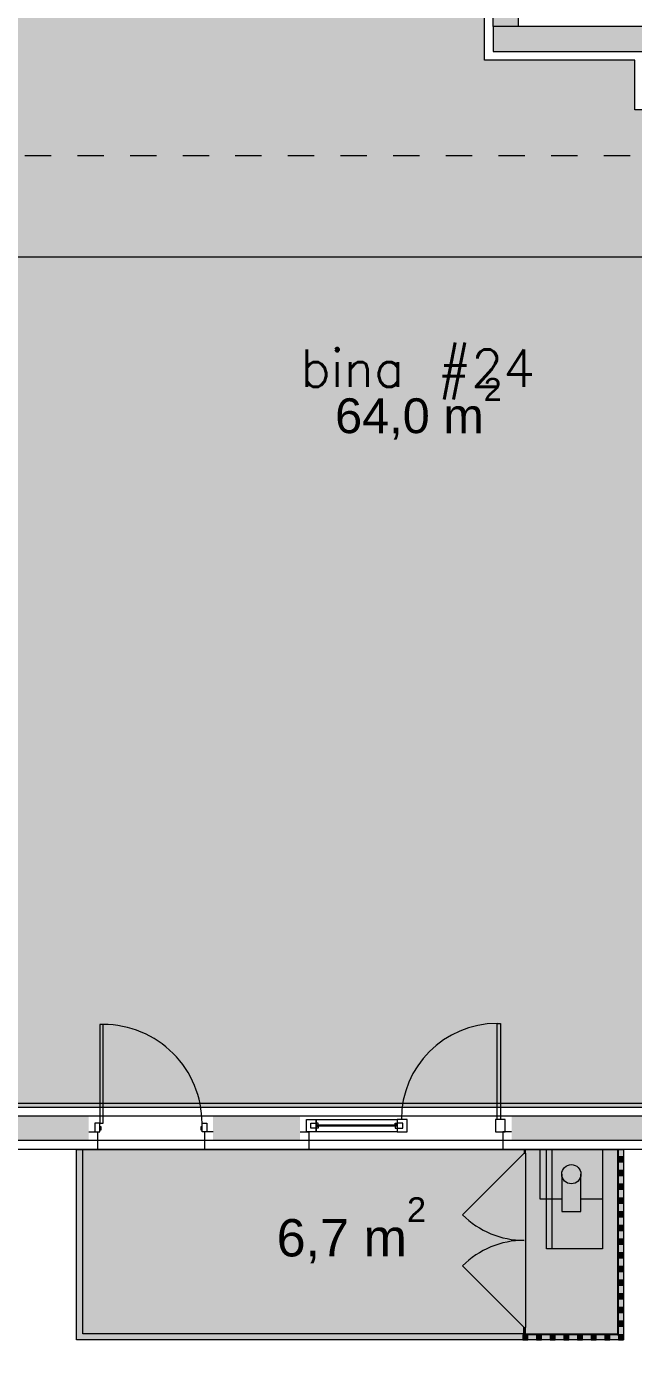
# Model space of a CAD drawing. Header units: metres. Extents: x 476297 to 476657, y 4620828 to 4621206.
# Drawn here: x 476392.25 to 476397.14, y 4621062.41 to 4621073.07 of the extents above; entities that cross this region are included whole.
import ezdxf

# ---------------------------------------------------------------- set-up
doc = ezdxf.new("R2010")
doc.units = ezdxf.units.M
doc.header["$MEASUREMENT"] = 0
doc.linetypes.add('Dashed', pattern=[0.423333, 0.211667, -0.211667])
for name, color, linetype in [('2D Drafting - General_Pen_No__1', 7, 'Continuous'), ('2D Drafting - General_Pen_No__250_Pen_No__7', 7, 'Continuous'), ('2D Drafting - General_Pen_No__7', 7, 'Continuous'), ('2D Drafting - General_Pen_No__7_Pen_No__1', 7, 'Continuous'), ('2D Drafting - General_Pen_No__7_Pen_No__7', 7, 'Continuous'), ('Annotation - Text_Pen_No__7', 7, 'Continuous'), ('Doors_Pen_No__7_Pen_No__1', 7, 'Continuous'), ('Doors_Pen_No__7_Pen_No__7', 7, 'Continuous'), ('G-Anno-Nplt', 7, 'Continuous'), ('gegmebi_Pen_No__1', 7, 'Continuous'), ('kar-panjara_Pen_No__7_Pen_No__1', 7, 'Continuous'), ('New2D Drafting - General_Pen_No__250_Pen_No__7', 7, 'Continuous'), ('New2D Drafting - General_Pen_No__30_Pen_No__9_Pen_No__9', 7, 'Continuous'), ('NewDoors_Pen_No__7_Pen_No__7', 7, 'Continuous'), ('Newreg_nak', 7, 'Continuous'), ('Newshenobebi', 7, 'Continuous'), ('NewStructural - Bearing', 7, 'Continuous'), ('zoma', 7, 'Continuous'), ('zoma_Pen_No__5', 7, 'Continuous')]:
    doc.layers.add(name, color=color, linetype=linetype)
doc.styles.add('GENERATED_STYLE_1', font='arial.ttf')
doc.styles.add('GENERATED_STYLE_2', font='arial.ttf')
doc.dimstyles.new('GENERATED_STYLE__1', dxfattribs={"dimtxt": 0.2, "dimasz": 0.064421, "dimexe": 0.18, "dimexo": 0.003, "dimgap": 0.09, "dimtad": 1, "dimtih": 1, "dimtoh": 1, "dimzin": 0, "dimdsep": 46, "dimtxsty": 'GENERATED_STYLE_2', "dimblk": 'ARROWHEAD_2', "dimblk1": 'ARROWHEAD_2', "dimblk2": 'ARROWHEAD_2', "dimcen": 0.09, "dimclrd": 142, "dimclre": 142, "dimclrt": 142, "dimadec": 0, "dimazin": 0, "dimtfac": 1, "dimtdec": 4, "dimtmove": 0, "dimatfit": 3, "dimfxl": 1, "dimtolj": 1, "dimtzin": 0, "dimarcsym": 0})

# ---------------------------------------------------------------- blocks, each defined once
blk = doc.blocks.new('*D189', base_point=(476844.527, 4621385.791))
at = {"layer": 'zoma', "color": 142, "linetype": 'Continuous', "lineweight": 0, "transparency": 16777216}
for p, q in [((476390.656, 4621061.179), (476390.656, 4621061.306)), ((476432.456, 4621061.179), (476432.456, 4621061.306)), ((476390.614, 4621061.243), (476390.656, 4621061.243)), ((476390.68, 4621061.285), (476390.631, 4621061.2)), ((476390.656, 4621061.243), (476432.456, 4621061.243)), ((476432.431, 4621061.2), (476432.48, 4621061.285)), ((476432.456, 4621061.243), (476432.497, 4621061.243))]:
    blk.add_line(p, q, dxfattribs=at)
at = {"layer": 'zoma', "color": 142, "lineweight": 0, "transparency": 16777216, "insert": (476411.214, 4621061.283), "char_height": 0.2, "attachment_point": 7, "style": 'GENERATED_STYLE_2'}
blk.add_mtext('\\A1;{\\pql;\\fArial CYR|b0|i0|c204|p34;41,80}', dxfattribs=at)
blk = doc.blocks.new('ARROWHEAD_2')
at = {"color": 0, "linetype": 'Continuous', "lineweight": 0}
for p, q in [((0, 0), (-1, 0)), ((-0.38, -0.66), (0.38, 0.66))]:
    blk.add_line(p, q, dxfattribs=at)
blk = doc.blocks.new('*D336', base_point=(476844.527, 4621385.791))
at = {"layer": 'zoma', "color": 142, "linetype": 'Continuous', "lineweight": 0, "transparency": 16777216}
for p, q in [((476391.079, 4621099.633), (476391.031, 4621099.549)), ((476391.055, 4621099.527), (476391.055, 4621099.654)), ((476391.055, 4621099.591), (476397.555, 4621099.591)), ((476397.579, 4621099.633), (476397.531, 4621099.549)), ((476397.555, 4621099.527), (476397.555, 4621099.654))]:
    blk.add_line(p, q, dxfattribs=at)
at = {"layer": 'zoma', "color": 142, "lineweight": 0, "transparency": 16777216, "char_height": 0.2, "attachment_point": 7, "style": 'GENERATED_STYLE_2'}
for s, insert in [('\\A1;{\\pql;\\fArial CYR|b0|i0|c204|p34;6,50}', (476394.039, 4621099.631)), ('\\A1;{\\pql;\\fArial CYR|b0|i0|c204|p34;0,40}', (476396.998, 4621099.631))]:
    blk.add_mtext(s, dxfattribs=dict(at, insert=insert))

msp = doc.modelspace()

# ---------------------------------------------------------------- hatches: boundary and pattern name
at = {"layer": '2D Drafting - General_Pen_No__250_Pen_No__7', "linetype": 'Continuous', "lineweight": 0}
for points in [[(476396.007, 4621073.37), (476396.207, 4621073.37), (476396.207, 4621073.07), (476396.007, 4621073.07)], [(476396.007, 4621073.071), (476396.007, 4621072.871), (476401.006, 4621072.871), (476401.006, 4621073.071)], [(476392.755, 4621064.121), (476391.056, 4621064.121), (476391.056, 4621064.321), (476392.755, 4621064.321)], [(476394.455, 4621064.321), (476394.455, 4621064.121), (476393.755, 4621064.121), (476393.755, 4621064.321)], [(476397.556, 4621064.121), (476396.155, 4621064.121), (476396.155, 4621064.321), (476397.556, 4621064.321)], [(476396.256, 4621064.05), (476396.256, 4621064.02), (476396.266, 4621064.02), (476396.266, 4621064.05)], [(476397.006, 4621062.56), (476397.016, 4621062.56), (476397.016, 4621064.051), (476397.006, 4621064.051)], [(476396.255, 4621062.62), (476396.265, 4621062.62), (476396.265, 4621062.57), (476396.255, 4621062.57)], [(476396.255, 4621062.57), (476397.006, 4621062.57), (476397.006, 4621062.56), (476396.255, 4621062.56)]]:
    msp.add_hatch(color=7, dxfattribs=at).paths.add_polyline_path(points)
at = {"layer": 'G-Anno-Nplt', "linetype": 'Continuous', "lineweight": 0}
for color, points in [(167, [(476397.586, 4621064.591), (476397.586, 4621070.951), (476397.486, 4621070.951), (476397.486, 4621071.491), (476397.586, 4621071.491), (476397.586, 4621072.401), (476397.146, 4621072.401), (476397.146, 4621072.801), (476395.937, 4621072.801), (476395.937, 4621074.501), (476393.926, 4621074.501), (476393.926, 4621074.571), (476391.256, 4621074.571), (476391.256, 4621074.1), (476390.856, 4621074.1), (476390.856, 4621072.671), (476390.926, 4621072.671), (476390.926, 4621072.072), (476391.326, 4621072.072), (476391.326, 4621071.25), (476391.126, 4621071.25), (476391.126, 4621070.951), (476390.926, 4621070.951), (476390.926, 4621064.591), (476391.126, 4621064.591), (476391.126, 4621064.391), (476397.486, 4621064.391), (476397.486, 4621064.591)]), (46, [(476392.656, 4621062.52), (476392.656, 4621064.051), (476397.056, 4621064.051), (476397.056, 4621062.52)])]:
    msp.add_hatch(color=color, dxfattribs=at).paths.add_polyline_path(points)
at = {"layer": 'New2D Drafting - General_Pen_No__250_Pen_No__7', "linetype": 'Continuous', "lineweight": 0}
for points in [[(476396.886, 4621064.051), (476396.386, 4621064.051), (476396.386, 4621063.651), (476396.559, 4621063.651), (476396.559, 4621063.551), (476396.713, 4621063.551), (476396.713, 4621063.651), (476396.886, 4621063.651)], [(476396.886, 4621064.051), (476396.436, 4621064.051), (476396.436, 4621063.251), (476396.886, 4621063.251)]]:
    msp.add_hatch(color=255, dxfattribs=at).paths.add_polyline_path(points)
at = {"layer": 'New2D Drafting - General_Pen_No__30_Pen_No__9_Pen_No__9', "linetype": 'Continuous', "lineweight": 0}
for points in [[(476397.056, 4621063.99), (476397.016, 4621063.99), (476397.016, 4621063.95), (476397.056, 4621063.95)], [(476397.056, 4621063.88), (476397.016, 4621063.88), (476397.016, 4621063.84), (476397.056, 4621063.84)], [(476397.056, 4621063.77), (476397.016, 4621063.77), (476397.016, 4621063.73), (476397.056, 4621063.73)], [(476397.056, 4621063.66), (476397.016, 4621063.66), (476397.016, 4621063.62), (476397.056, 4621063.62)], [(476397.056, 4621063.55), (476397.016, 4621063.55), (476397.016, 4621063.51), (476397.056, 4621063.51)], [(476397.056, 4621063.44), (476397.016, 4621063.44), (476397.016, 4621063.4), (476397.056, 4621063.4)], [(476397.056, 4621063.33), (476397.016, 4621063.33), (476397.016, 4621063.29), (476397.056, 4621063.29)], [(476397.056, 4621063.22), (476397.016, 4621063.22), (476397.016, 4621063.18), (476397.056, 4621063.18)], [(476397.056, 4621063.11), (476397.016, 4621063.11), (476397.016, 4621063.07), (476397.056, 4621063.07)], [(476397.056, 4621063), (476397.016, 4621063), (476397.016, 4621062.96), (476397.056, 4621062.96)], [(476397.056, 4621062.89), (476397.016, 4621062.89), (476397.016, 4621062.85), (476397.056, 4621062.85)], [(476397.056, 4621062.78), (476397.016, 4621062.78), (476397.016, 4621062.74), (476397.056, 4621062.74)], [(476397.056, 4621062.67), (476397.016, 4621062.67), (476397.016, 4621062.63), (476397.056, 4621062.63)], [(476396.286, 4621062.52), (476396.286, 4621062.56), (476396.246, 4621062.56), (476396.246, 4621062.52)], [(476396.396, 4621062.52), (476396.396, 4621062.56), (476396.356, 4621062.56), (476396.356, 4621062.52)], [(476396.506, 4621062.52), (476396.506, 4621062.56), (476396.466, 4621062.56), (476396.466, 4621062.52)], [(476396.616, 4621062.52), (476396.616, 4621062.56), (476396.576, 4621062.56), (476396.576, 4621062.52)], [(476396.726, 4621062.52), (476396.726, 4621062.56), (476396.686, 4621062.56), (476396.686, 4621062.52)], [(476396.836, 4621062.52), (476396.836, 4621062.56), (476396.796, 4621062.56), (476396.796, 4621062.52)], [(476396.946, 4621062.52), (476396.946, 4621062.56), (476396.906, 4621062.56), (476396.906, 4621062.52)], [(476397.056, 4621062.52), (476397.056, 4621062.56), (476397.016, 4621062.56), (476397.016, 4621062.52)]]:
    msp.add_hatch(color=255, dxfattribs=at).paths.add_polyline_path(points)

# ---------------------------------------------------------------- linework, layer by layer
at = {"layer": '2D Drafting - General_Pen_No__1', "color": 7, "linetype": 'Continuous', "lineweight": 0, "flags": 128}
msp.add_lwpolyline([(476397.556, 4621064.121), (476391.056, 4621064.121), (476391.056, 4621064.421), (476397.556, 4621064.421)], close=True, dxfattribs=at)
at = {"layer": '2D Drafting - General_Pen_No__250_Pen_No__7', "color": 7, "linetype": 'Continuous', "lineweight": 0, "flags": 128}
for points in [[(476396.007, 4621073.37), (476396.207, 4621073.37), (476396.207, 4621073.07), (476396.007, 4621073.07)], [(476396.007, 4621073.071), (476396.007, 4621072.871), (476401.006, 4621072.871), (476401.006, 4621073.071)], [(476396.256, 4621064.05), (476396.256, 4621064.02), (476396.266, 4621064.02), (476396.266, 4621064.05)], [(476397.006, 4621062.56), (476397.016, 4621062.56), (476397.016, 4621064.051), (476397.006, 4621064.051)], [(476396.255, 4621062.62), (476396.265, 4621062.62), (476396.265, 4621062.57), (476396.255, 4621062.57)], [(476396.255, 4621062.57), (476397.006, 4621062.57), (476397.006, 4621062.56), (476396.255, 4621062.56)]]:
    msp.add_lwpolyline(points, close=True, dxfattribs=at)
at = {"layer": '2D Drafting - General_Pen_No__7', "color": 7, "linetype": 'Continuous', "lineweight": 0, "flags": 128}
for points in [[(476392.755, 4621064.192), (476392.825, 4621064.192), (476392.825, 4621064.052)], [(476393.755, 4621064.192), (476393.685, 4621064.192), (476393.685, 4621064.052)], [(476394.455, 4621064.192), (476394.525, 4621064.192), (476394.525, 4621064.052)], [(476396.155, 4621064.192), (476396.085, 4621064.192), (476396.085, 4621064.052)]]:
    msp.add_lwpolyline(points, dxfattribs=at)
at = {"layer": '2D Drafting - General_Pen_No__7_Pen_No__1', "color": 7, "linetype": 'Continuous', "lineweight": 0, "flags": 128}
msp.add_lwpolyline([(476395.235, 4621064.192), (476394.585, 4621064.192), (476394.585, 4621064.292), (476395.235, 4621064.292)], close=True, dxfattribs=at)
at = {"layer": '2D Drafting - General_Pen_No__7_Pen_No__7', "color": 7, "linetype": 'Continuous', "lineweight": 0}
for centre, radius, start, end in [((476392.872, 4621064.26), 0.794, 359.9998, 90.0015), ((476396.039, 4621064.292), 0.77, 90, 179.9968)]:
    msp.add_arc(centre, radius, start, end, dxfattribs=at)
at = {"layer": 'Doors_Pen_No__7_Pen_No__1', "color": 7, "linetype": 'Continuous', "lineweight": 0, "flags": 128}
msp.add_lwpolyline([(476396.065, 4621064.292), (476396.039, 4621064.292), (476396.039, 4621065.062), (476396.065, 4621065.062)], close=True, dxfattribs=at)
at = {"layer": 'Doors_Pen_No__7_Pen_No__7', "color": 7, "linetype": 'Continuous', "lineweight": 0, "flags": 128}
for points in [[(476392.845, 4621064.26), (476392.872, 4621064.26), (476392.872, 4621065.054), (476392.845, 4621065.054)], [(476392.805, 4621064.192), (476392.845, 4621064.192), (476392.845, 4621064.26), (476392.805, 4621064.26)], [(476392.845, 4621064.207), (476392.854, 4621064.207), (476392.854, 4621064.233), (476392.845, 4621064.233)], [(476393.657, 4621064.207), (476393.666, 4621064.207), (476393.666, 4621064.233), (476393.657, 4621064.233)], [(476393.705, 4621064.192), (476393.666, 4621064.192), (476393.666, 4621064.26), (476393.705, 4621064.26)]]:
    msp.add_lwpolyline(points, close=True, dxfattribs=at)
at = {"layer": 'G-Anno-Nplt', "color": 7, "linetype": 'Continuous', "lineweight": 0, "flags": 128}
msp.add_lwpolyline([(476391.126, 4621064.391), (476397.486, 4621064.391), (476397.486, 4621064.591), (476397.586, 4621064.591), (476397.586, 4621070.951), (476397.486, 4621070.951), (476397.486, 4621071.491), (476397.586, 4621071.491), (476397.586, 4621072.401), (476397.146, 4621072.401), (476397.146, 4621072.801), (476395.937, 4621072.801), (476395.937, 4621074.501), (476393.926, 4621074.501), (476393.926, 4621074.571), (476391.256, 4621074.571)], dxfattribs=at)
msp.add_lwpolyline([(476392.656, 4621062.52), (476392.656, 4621064.051), (476397.056, 4621064.051), (476397.056, 4621062.52)], close=True, dxfattribs=at)
at = {"layer": 'gegmebi_Pen_No__1', "color": 7, "linetype": 'Continuous', "lineweight": 0, "flags": 128}
for points in [[(476396.559, 4621063.651), (476396.386, 4621063.651), (476396.386, 4621064.051), (476396.886, 4621064.051), (476396.886, 4621063.651), (476396.713, 4621063.651)], [(476396.559, 4621063.851), (476396.559, 4621063.551), (476396.713, 4621063.551), (476396.713, 4621063.851)]]:
    msp.add_lwpolyline(points, dxfattribs=at)
at = {"layer": 'kar-panjara_Pen_No__7_Pen_No__1', "color": 7, "linetype": 'Continuous', "lineweight": 0, "flags": 128}
for points in [[(476394.585, 4621064.192), (476394.505, 4621064.192), (476394.505, 4621064.292), (476394.585, 4621064.292)], [(476395.235, 4621064.192), (476395.315, 4621064.192), (476395.315, 4621064.292), (476395.235, 4621064.292)], [(476396.025, 4621064.192), (476396.105, 4621064.192), (476396.105, 4621064.292), (476396.025, 4621064.292)], [(476394.54, 4621064.262), (476394.585, 4621064.262), (476394.585, 4621064.247), (476394.585, 4621064.237), (476394.6, 4621064.237), (476394.6, 4621064.222), (476394.54, 4621064.222)], [(476394.6, 4621064.262), (476394.585, 4621064.262), (476394.585, 4621064.247), (476394.6, 4621064.247)], [(476394.585, 4621064.247), (476395.235, 4621064.247), (476395.235, 4621064.237), (476394.585, 4621064.237)], [(476395.22, 4621064.262), (476395.235, 4621064.262), (476395.235, 4621064.247), (476395.22, 4621064.247)], [(476395.28, 4621064.262), (476395.235, 4621064.262), (476395.235, 4621064.247), (476395.235, 4621064.237), (476395.22, 4621064.237), (476395.22, 4621064.222), (476395.28, 4621064.222)]]:
    msp.add_lwpolyline(points, close=True, dxfattribs=at)
at = {"layer": 'New2D Drafting - General_Pen_No__30_Pen_No__9_Pen_No__9', "color": 7, "linetype": 'Continuous', "lineweight": 0, "flags": 128}
for points in [[(476397.056, 4621063.99), (476397.016, 4621063.99), (476397.016, 4621063.95), (476397.056, 4621063.95)], [(476397.056, 4621063.88), (476397.016, 4621063.88), (476397.016, 4621063.84), (476397.056, 4621063.84)], [(476397.056, 4621063.77), (476397.016, 4621063.77), (476397.016, 4621063.73), (476397.056, 4621063.73)], [(476397.056, 4621063.66), (476397.016, 4621063.66), (476397.016, 4621063.62), (476397.056, 4621063.62)], [(476397.056, 4621063.55), (476397.016, 4621063.55), (476397.016, 4621063.51), (476397.056, 4621063.51)], [(476397.056, 4621063.44), (476397.016, 4621063.44), (476397.016, 4621063.4), (476397.056, 4621063.4)], [(476397.056, 4621063.33), (476397.016, 4621063.33), (476397.016, 4621063.29), (476397.056, 4621063.29)], [(476397.056, 4621063.22), (476397.016, 4621063.22), (476397.016, 4621063.18), (476397.056, 4621063.18)], [(476397.056, 4621063.11), (476397.016, 4621063.11), (476397.016, 4621063.07), (476397.056, 4621063.07)], [(476397.056, 4621063), (476397.016, 4621063), (476397.016, 4621062.96), (476397.056, 4621062.96)], [(476397.056, 4621062.89), (476397.016, 4621062.89), (476397.016, 4621062.85), (476397.056, 4621062.85)], [(476397.056, 4621062.78), (476397.016, 4621062.78), (476397.016, 4621062.74), (476397.056, 4621062.74)], [(476397.056, 4621062.67), (476397.016, 4621062.67), (476397.016, 4621062.63), (476397.056, 4621062.63)], [(476396.286, 4621062.52), (476396.286, 4621062.56), (476396.246, 4621062.56), (476396.246, 4621062.52)], [(476396.396, 4621062.52), (476396.396, 4621062.56), (476396.356, 4621062.56), (476396.356, 4621062.52)], [(476396.506, 4621062.52), (476396.506, 4621062.56), (476396.466, 4621062.56), (476396.466, 4621062.52)], [(476396.616, 4621062.52), (476396.616, 4621062.56), (476396.576, 4621062.56), (476396.576, 4621062.52)], [(476396.726, 4621062.52), (476396.726, 4621062.56), (476396.686, 4621062.56), (476396.686, 4621062.52)], [(476396.836, 4621062.52), (476396.836, 4621062.56), (476396.796, 4621062.56), (476396.796, 4621062.52)], [(476396.946, 4621062.52), (476396.946, 4621062.56), (476396.906, 4621062.56), (476396.906, 4621062.52)], [(476397.056, 4621062.52), (476397.056, 4621062.56), (476397.016, 4621062.56), (476397.016, 4621062.52)]]:
    msp.add_lwpolyline(points, close=True, dxfattribs=at)
at = {"layer": 'NewDoors_Pen_No__7_Pen_No__7', "color": 7, "linetype": 'Continuous', "lineweight": 0, "flags": 128}
msp.add_lwpolyline([(476396.255, 4621062.57), (476392.706, 4621062.57), (476392.706, 4621064.051)], dxfattribs=at)
at = {"layer": 'Newreg_nak', "color": 7, "linetype": 'Continuous', "lineweight": 0}
for p, q in [((476396.266, 4621064.02), (476396.266, 4621062.62)), ((476396.481, 4621063.251), (476396.481, 4621064.051))]:
    msp.add_line(p, q, dxfattribs=at)
at = {"layer": 'Newreg_nak', "color": 7, "linetype": 'Continuous', "lineweight": 0, "flags": 128}
msp.add_lwpolyline([(476397.956, 4621064.121), (476397.956, 4621064.051), (476390.586, 4621064.051), (476390.586, 4621081.891), (476401.906, 4621081.89), (476401.906, 4621081.821)], dxfattribs=at)
msp.add_lwpolyline([(476396.886, 4621064.051), (476396.886, 4621063.251), (476396.436, 4621063.251), (476396.436, 4621064.051)], close=True, dxfattribs=at)
at = {"layer": 'Newreg_nak', "color": 7, "linetype": 'Continuous', "lineweight": 0}
msp.add_circle((476396.636, 4621063.851), 0.077, dxfattribs=at)
at = {"layer": 'Newshenobebi', "color": 1, "linetype": 'Dashed', "lineweight": 0}
msp.add_lwpolyline([(476436.902, 4621072.032), (476385.829, 4621072.032)], dxfattribs=at)
at = {"layer": 'NewStructural - Bearing', "color": 7, "linetype": 'Continuous', "lineweight": 0}
for p, q in [((476396.256, 4621064.02), (476395.761, 4621063.525)), ((476396.256, 4621062.62), (476395.761, 4621063.115))]:
    msp.add_line(p, q, dxfattribs=at)
for centre, start, end in [((476396.256, 4621064.02), 225, 270), ((476396.256, 4621062.62), 90, 135)]:
    msp.add_arc(centre, 0.7, start, end, dxfattribs=at)
at = {"layer": 'zoma_Pen_No__5', "color": 5, "linetype": 'Continuous', "lineweight": 0}
for p, q in [((476386.775, 4621071.221), (476436.662, 4621071.221)), ((476386.775, 4621071.221), (476436.662, 4621071.221)), ((476386.775, 4621064.321), (476436.662, 4621064.321)), ((476386.775, 4621064.321), (476436.662, 4621064.321))]:
    msp.add_line(p, q, dxfattribs=at)

# ---------------------------------------------------------------- texts
at = {"layer": 'Annotation - Text_Pen_No__7', "color": 142, "linetype": 'Continuous', "lineweight": 0, "insert": (476395.401, 4621070.475), "char_height": 0.3, "attachment_point": 2, "rotation": 0}
msp.add_mtext('\\A1;{\\pqc;\\Ftxt.shx;bina #\\Ftxt.shx;24}', dxfattribs=at)
at = {"layer": 'G-Anno-Nplt', "color": 142, "lineweight": 0, "insert": (476394.736, 4621069.752), "char_height": 0.28, "attachment_point": 7, "style": 'GENERATED_STYLE_1'}
msp.add_mtext('{\\fArial|b0|i0|c0|p34;64,0 m{\\H0.66x;\\S2^  ;}}', dxfattribs=at)
at = {"layer": 'G-Anno-Nplt', "color": 7, "lineweight": 0, "insert": (476394.266, 4621063.135), "char_height": 0.3, "attachment_point": 7, "style": 'GENERATED_STYLE_1'}
msp.add_mtext('{\\fArial|b0|i0|c0|p34;6,7 m{\\H0.66x;\\S2^  ;}}', dxfattribs=at)

# ---------------------------------------------------------------- dimensions: what is measured, and where the dimension line sits
at = {"layer": 'zoma', "color": 142, "linetype": 'Continuous', "lineweight": 0}
for base, p1, p2, picture, middle in [((476397.555, 4621099.591), (476391.055, 4621066.885), (476397.555, 4621066.485), '*D336', (476394.299, 4621099.731)), ((476432.456, 4621061.243), (476390.656, 4621063.036), (476432.456, 4621063.036), '*D189', (476411.55, 4621061.383))]:
    dim = msp.add_linear_dim(base=base, p1=p1, p2=p2, dimstyle='GENERATED_STYLE__1', dxfattribs=at)
    dim.commit()
    dim.dimension.update_dxf_attribs({"geometry": picture, "text_midpoint": middle, "dimtype": 160})

doc.saveas('drawing.dxf')
